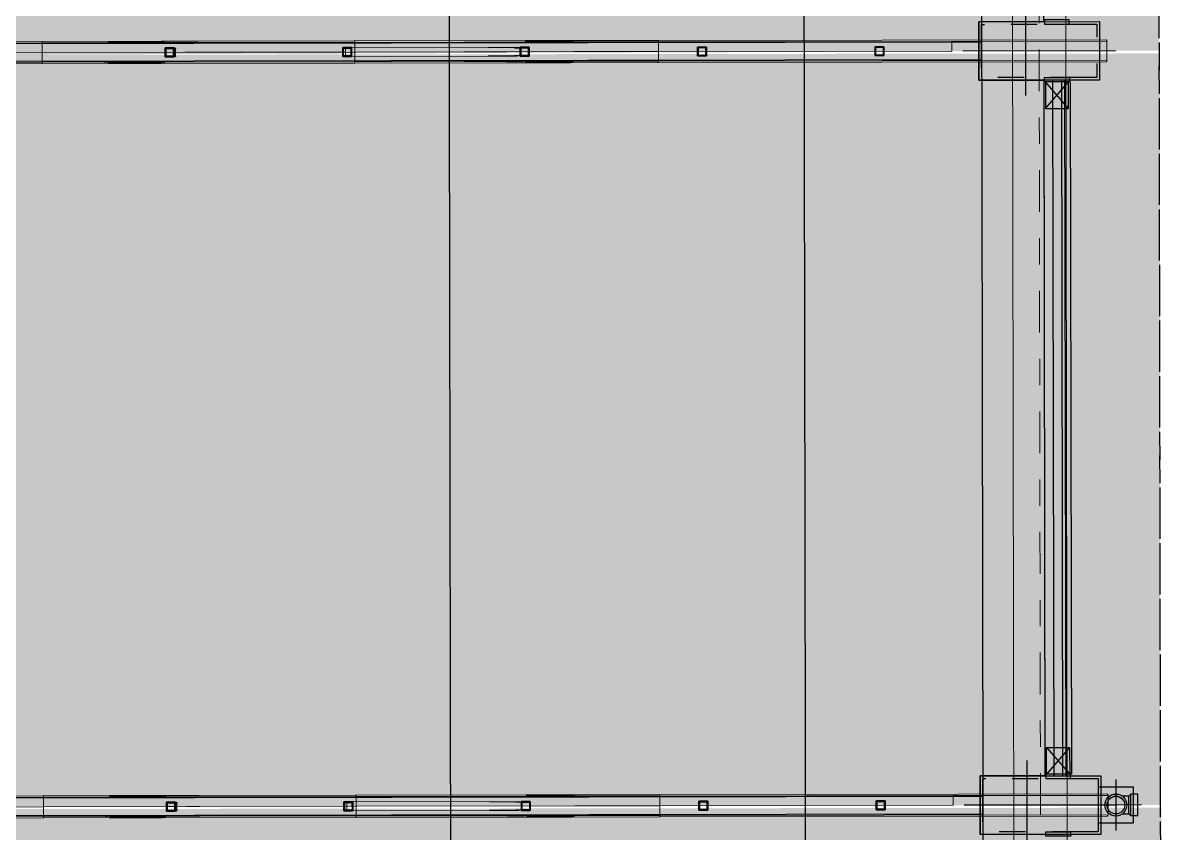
# Model space of a CAD drawing. Header units: inches. Extents: x 1693 to 10990, y 1878 to 5055.
# Drawn here: x 10313.657 to 10318.007, y 4368.102 to 4371.184 of the extents above; entities that cross this region are included whole.
import ezdxf

# ---------------------------------------------------------------- set-up
doc = ezdxf.new("R2010")
doc.units = ezdxf.units.IN
for name, pattern in [('CENTER2', [1.125, 0.75, -0.125, 0.125, -0.125]), ('Punto & Raya', [0.335139, 0.176389, -0.088194, 0, -0.070556]), ('Punto & Rayas', [0.335139, 0.15875, -0.088194, 0, -0.088194]), ('Rayas', [0.211667, 0.105833, -0.105833]), ('Rayas Pequeñas', [0.141111, 0.070556, -0.070556])]:
    doc.linetypes.add(name, pattern=pattern)
for name, color, linetype, lineweight, true_color in [('BLOQUE A-VIGAS_Pluma_Nº__69', 7, 'Continuous', 5, 0x71cebe), ('BLOQUE A-VIGAS_Pluma_Nº__90', 7, 'Continuous', 5, 0x00bfbf), ('BLOQUE E-MOBILIARIO_Pluma_Nº__28', 7, 'Continuous', 35, 0xa80f02), ('CUBIERTA CALAMINON Y TRANSLUCIDO_Pluma_Nº__4', 7, 'Continuous', 13, 0x029e21)]:
    doc.layers.add(name, color=color, linetype=linetype, lineweight=lineweight, true_color=true_color)
doc.layers.add('BLOQUE E-MOBILIARIO', color=7, linetype='Continuous')
doc.layers.add('CUBIERTA CALAMINON Y TRANSLUCIDO_Pluma_Nº__19', color=255, linetype='Continuous', lineweight=0)
doc.layers.add('CUBIERTA CALAMINON Y TRANSLUCIDO_Pluma_Nº__60', color=230, linetype='Continuous', lineweight=25)
pattern_1 = [(45, (0, 0), (-0.079549513, 0.079549513), []), (45, (-0.02652, 0.02652), (-0.079549513, 0.079549513), [])]

# ---------------------------------------------------------------- blocks, each defined once
blk = doc.blocks.new('SHS Conf en Caliente V 23[83]', base_point=(5.0966, -392.2342))
at = {"layer": 'BLOQUE E-MOBILIARIO', "linetype": 'Continuous', "lineweight": 0, "true_color": 0xffffff}
h = blk.add_hatch(dxfattribs=at)
h.set_pattern_fill('ACERO', style=0, pattern_type=2)
h.set_pattern_definition(pattern_1)
h.paths.add_polyline_path([(5.1283, -392.2186), (5.081, -392.2024), (5.0648, -392.2497), (5.1122, -392.2659)])
h.paths.add_polyline_path([(5.1245, -392.2204), (5.1103, -392.2621), (5.0686, -392.2479), (5.0829, -392.2062)], flags=0)
at = {"layer": 'BLOQUE E-MOBILIARIO_Pluma_Nº__28', "color": 14, "linetype": 'Rayas Pequeñas', "lineweight": 35, "true_color": 0xa80f02}
for p, q in [((5.081, -392.2024), (5.0648, -392.2497)), ((5.0686, -392.2479), (5.0829, -392.2062)), ((5.1283, -392.2186), (5.081, -392.2024)), ((5.0829, -392.2062), (5.1245, -392.2204)), ((5.1245, -392.2204), (5.1103, -392.2621)), ((5.1122, -392.2659), (5.1283, -392.2186)), ((5.0648, -392.2497), (5.1122, -392.2659)), ((5.1103, -392.2621), (5.0686, -392.2479))]:
    blk.add_line(p, q, dxfattribs=at)
blk = doc.blocks.new('SHS Conf en Caliente V 23[84]', base_point=(6.0429, -392.5573))
at = {"layer": 'BLOQUE E-MOBILIARIO', "linetype": 'Continuous', "lineweight": 0, "true_color": 0xffffff}
h = blk.add_hatch(dxfattribs=at)
h.set_pattern_fill('ACERO', style=0, pattern_type=2)
h.set_pattern_definition(pattern_1)
h.paths.add_polyline_path([(6.0747, -392.5417), (6.0274, -392.5255), (6.0112, -392.5729), (6.0585, -392.589)])
h.paths.add_polyline_path([(6.0709, -392.5436), (6.0566, -392.5852), (6.015, -392.571), (6.0292, -392.5294)], flags=0)
at = {"layer": 'BLOQUE E-MOBILIARIO_Pluma_Nº__28', "color": 14, "linetype": 'Rayas Pequeñas', "lineweight": 35, "true_color": 0xa80f02}
for p, q in [((6.0274, -392.5255), (6.0112, -392.5729)), ((6.015, -392.571), (6.0292, -392.5294)), ((6.0747, -392.5417), (6.0274, -392.5255)), ((6.0292, -392.5294), (6.0709, -392.5436)), ((6.0709, -392.5436), (6.0566, -392.5852)), ((6.0585, -392.589), (6.0747, -392.5417)), ((6.0112, -392.5729), (6.0585, -392.589)), ((6.0566, -392.5852), (6.015, -392.571))]:
    blk.add_line(p, q, dxfattribs=at)
blk = doc.blocks.new('SHS Conf en Caliente V 23[85]', base_point=(6.9893, -392.8804))
at = {"layer": 'BLOQUE E-MOBILIARIO', "linetype": 'Continuous', "lineweight": 0, "true_color": 0xffffff}
h = blk.add_hatch(dxfattribs=at)
h.set_pattern_fill('ACERO', style=0, pattern_type=2)
h.set_pattern_definition(pattern_1)
h.paths.add_polyline_path([(7.021, -392.8648), (6.9737, -392.8487), (6.9576, -392.896), (7.0049, -392.9121)])
h.paths.add_polyline_path([(7.0172, -392.8667), (7.003, -392.9083), (6.9614, -392.8941), (6.9756, -392.8525)], flags=0)
at = {"layer": 'BLOQUE E-MOBILIARIO_Pluma_Nº__28', "color": 14, "linetype": 'Rayas Pequeñas', "lineweight": 35, "true_color": 0xa80f02}
for p, q in [((6.9737, -392.8487), (6.9576, -392.896)), ((6.9614, -392.8941), (6.9756, -392.8525)), ((7.021, -392.8648), (6.9737, -392.8487)), ((6.9756, -392.8525), (7.0172, -392.8667)), ((7.0172, -392.8667), (7.003, -392.9083)), ((7.0049, -392.9121), (7.021, -392.8648)), ((6.9576, -392.896), (7.0049, -392.9121)), ((7.003, -392.9083), (6.9614, -392.8941))]:
    blk.add_line(p, q, dxfattribs=at)
blk = doc.blocks.new('SHS Conf en Caliente V 23[86]', base_point=(7.9356, -393.2035))
at = {"layer": 'BLOQUE E-MOBILIARIO', "linetype": 'Continuous', "lineweight": 0, "true_color": 0xffffff}
h = blk.add_hatch(dxfattribs=at)
h.set_pattern_fill('ACERO', style=0, pattern_type=2)
h.set_pattern_definition(pattern_1)
h.paths.add_polyline_path([(7.9674, -393.188), (7.9201, -393.1718), (7.9039, -393.2191), (7.9512, -393.2353)])
h.paths.add_polyline_path([(7.9636, -393.1898), (7.9494, -393.2315), (7.9077, -393.2172), (7.9219, -393.1756)], flags=0)
at = {"layer": 'BLOQUE E-MOBILIARIO_Pluma_Nº__28', "color": 14, "linetype": 'Rayas Pequeñas', "lineweight": 35, "true_color": 0xa80f02}
for p, q in [((7.9201, -393.1718), (7.9039, -393.2191)), ((7.9077, -393.2172), (7.9219, -393.1756)), ((7.9674, -393.188), (7.9201, -393.1718)), ((7.9219, -393.1756), (7.9636, -393.1898)), ((7.9636, -393.1898), (7.9494, -393.2315)), ((7.9512, -393.2353), (7.9674, -393.188)), ((7.9039, -393.2191), (7.9512, -393.2353)), ((7.9494, -393.2315), (7.9077, -393.2172))]:
    blk.add_line(p, q, dxfattribs=at)
blk = doc.blocks.new('SHS Conf en Caliente V 23[87]', base_point=(8.882, -393.5267))
at = {"layer": 'BLOQUE E-MOBILIARIO', "linetype": 'Continuous', "lineweight": 0, "true_color": 0xffffff}
h = blk.add_hatch(dxfattribs=at)
h.set_pattern_fill('ACERO', style=0, pattern_type=2)
h.set_pattern_definition(pattern_1)
h.paths.add_polyline_path([(8.9137, -393.5111), (8.8664, -393.4949), (8.8503, -393.5422), (8.8976, -393.5584)])
h.paths.add_polyline_path([(8.9099, -393.513), (8.8957, -393.5546), (8.8541, -393.5404), (8.8683, -393.4987)], flags=0)
at = {"layer": 'BLOQUE E-MOBILIARIO_Pluma_Nº__28', "color": 14, "linetype": 'Rayas Pequeñas', "lineweight": 35, "true_color": 0xa80f02}
for p, q in [((8.8664, -393.4949), (8.8503, -393.5422)), ((8.8541, -393.5404), (8.8683, -393.4987)), ((8.9137, -393.5111), (8.8664, -393.4949)), ((8.8683, -393.4987), (8.9099, -393.513)), ((8.9099, -393.513), (8.8957, -393.5546)), ((8.8976, -393.5584), (8.9137, -393.5111)), ((8.8503, -393.5422), (8.8976, -393.5584)), ((8.8957, -393.5546), (8.8541, -393.5404))]:
    blk.add_line(p, q, dxfattribs=at)
blk = doc.blocks.new('SHS Conf en Caliente V 23[112]', base_point=(3.7233, -396.2562))
at = {"layer": 'BLOQUE E-MOBILIARIO', "linetype": 'Continuous', "lineweight": 0, "true_color": 0xffffff}
h = blk.add_hatch(dxfattribs=at)
h.set_pattern_fill('ACERO', style=0, pattern_type=2)
h.set_pattern_definition(pattern_1)
h.paths.add_polyline_path([(3.755, -396.2406), (3.7077, -396.2244), (3.6915, -396.2717), (3.7389, -396.2879)])
h.paths.add_polyline_path([(3.7512, -396.2425), (3.737, -396.2841), (3.6954, -396.2699), (3.7096, -396.2282)], flags=0)
at = {"layer": 'BLOQUE E-MOBILIARIO_Pluma_Nº__28', "color": 14, "linetype": 'Rayas Pequeñas', "lineweight": 35, "true_color": 0xa80f02}
for p, q in [((3.7077, -396.2244), (3.6915, -396.2717)), ((3.6954, -396.2699), (3.7096, -396.2282)), ((3.755, -396.2406), (3.7077, -396.2244)), ((3.7096, -396.2282), (3.7512, -396.2425)), ((3.6915, -396.2717), (3.7389, -396.2879)), ((3.737, -396.2841), (3.6954, -396.2699)), ((3.7512, -396.2425), (3.737, -396.2841)), ((3.7389, -396.2879), (3.755, -396.2406))]:
    blk.add_line(p, q, dxfattribs=at)
blk = doc.blocks.new('SHS Conf en Caliente V 23[113]', base_point=(4.6696, -396.5793))
at = {"layer": 'BLOQUE E-MOBILIARIO', "linetype": 'Continuous', "lineweight": 0, "true_color": 0xffffff}
h = blk.add_hatch(dxfattribs=at)
h.set_pattern_fill('ACERO', style=0, pattern_type=2)
h.set_pattern_definition(pattern_1)
h.paths.add_polyline_path([(4.7014, -396.5637), (4.6541, -396.5476), (4.6379, -396.5949), (4.6852, -396.611)])
h.paths.add_polyline_path([(4.6976, -396.5656), (4.6834, -396.6072), (4.6417, -396.593), (4.6559, -396.5514)], flags=0)
at = {"layer": 'BLOQUE E-MOBILIARIO_Pluma_Nº__28', "color": 14, "linetype": 'Rayas Pequeñas', "lineweight": 35, "true_color": 0xa80f02}
for p, q in [((4.6541, -396.5476), (4.6379, -396.5949)), ((4.6417, -396.593), (4.6559, -396.5514)), ((4.7014, -396.5637), (4.6541, -396.5476)), ((4.6559, -396.5514), (4.6976, -396.5656)), ((4.6379, -396.5949), (4.6852, -396.611)), ((4.6834, -396.6072), (4.6417, -396.593)), ((4.6976, -396.5656), (4.6834, -396.6072)), ((4.6852, -396.611), (4.7014, -396.5637))]:
    blk.add_line(p, q, dxfattribs=at)
blk = doc.blocks.new('SHS Conf en Caliente V 23[114]', base_point=(5.616, -396.9024))
at = {"layer": 'BLOQUE E-MOBILIARIO', "linetype": 'Continuous', "lineweight": 0, "true_color": 0xffffff}
h = blk.add_hatch(dxfattribs=at)
h.set_pattern_fill('ACERO', style=0, pattern_type=2)
h.set_pattern_definition(pattern_1)
h.paths.add_polyline_path([(5.6477, -396.8868), (5.6004, -396.8707), (5.5843, -396.918), (5.6316, -396.9342)])
h.paths.add_polyline_path([(5.6439, -396.8887), (5.6297, -396.9303), (5.5881, -396.9161), (5.6023, -396.8745)], flags=0)
at = {"layer": 'BLOQUE E-MOBILIARIO_Pluma_Nº__28', "color": 14, "linetype": 'Rayas Pequeñas', "lineweight": 35, "true_color": 0xa80f02}
for p, q in [((5.6004, -396.8707), (5.5843, -396.918)), ((5.6477, -396.8868), (5.6004, -396.8707)), ((5.5843, -396.918), (5.6316, -396.9342)), ((5.5881, -396.9161), (5.6023, -396.8745)), ((5.6297, -396.9303), (5.5881, -396.9161)), ((5.6023, -396.8745), (5.6439, -396.8887)), ((5.6439, -396.8887), (5.6297, -396.9303)), ((5.6316, -396.9342), (5.6477, -396.8868))]:
    blk.add_line(p, q, dxfattribs=at)
blk = doc.blocks.new('SHS Conf en Caliente V 23[115]', base_point=(6.5623, -397.2255))
at = {"layer": 'BLOQUE E-MOBILIARIO', "linetype": 'Continuous', "lineweight": 0, "true_color": 0xffffff}
h = blk.add_hatch(dxfattribs=at)
h.set_pattern_fill('ACERO', style=0, pattern_type=2)
h.set_pattern_definition(pattern_1)
h.paths.add_polyline_path([(6.5941, -397.21), (6.5468, -397.1938), (6.5306, -397.2411), (6.5779, -397.2573)])
h.paths.add_polyline_path([(6.5903, -397.2118), (6.5761, -397.2535), (6.5344, -397.2393), (6.5486, -397.1976)], flags=0)
at = {"layer": 'BLOQUE E-MOBILIARIO_Pluma_Nº__28', "color": 14, "linetype": 'Rayas Pequeñas', "lineweight": 35, "true_color": 0xa80f02}
for p, q in [((6.5468, -397.1938), (6.5306, -397.2411)), ((6.5941, -397.21), (6.5468, -397.1938)), ((6.5306, -397.2411), (6.5779, -397.2573)), ((6.5344, -397.2393), (6.5486, -397.1976)), ((6.5761, -397.2535), (6.5344, -397.2393)), ((6.5486, -397.1976), (6.5903, -397.2118)), ((6.5903, -397.2118), (6.5761, -397.2535)), ((6.5779, -397.2573), (6.5941, -397.21))]:
    blk.add_line(p, q, dxfattribs=at)
blk = doc.blocks.new('SHS Conf en Caliente V 23[116]', base_point=(7.5087, -397.5487))
at = {"layer": 'BLOQUE E-MOBILIARIO', "linetype": 'Continuous', "lineweight": 0, "true_color": 0xffffff}
h = blk.add_hatch(dxfattribs=at)
h.set_pattern_fill('ACERO', style=0, pattern_type=2)
h.set_pattern_definition(pattern_1)
h.paths.add_polyline_path([(7.5404, -397.5331), (7.4931, -397.5169), (7.477, -397.5643), (7.5243, -397.5804)])
h.paths.add_polyline_path([(7.5366, -397.535), (7.5224, -397.5766), (7.4808, -397.5624), (7.495, -397.5207)], flags=0)
at = {"layer": 'BLOQUE E-MOBILIARIO_Pluma_Nº__28', "color": 14, "linetype": 'Rayas Pequeñas', "lineweight": 35, "true_color": 0xa80f02}
for p, q in [((7.4931, -397.5169), (7.477, -397.5643)), ((7.5404, -397.5331), (7.4931, -397.5169)), ((7.477, -397.5643), (7.5243, -397.5804)), ((7.4808, -397.5624), (7.495, -397.5207)), ((7.5224, -397.5766), (7.4808, -397.5624)), ((7.495, -397.5207), (7.5366, -397.535)), ((7.5366, -397.535), (7.5224, -397.5766)), ((7.5243, -397.5804), (7.5404, -397.5331))]:
    blk.add_line(p, q, dxfattribs=at)

msp = doc.modelspace()

# ---------------------------------------------------------------- hatches: boundary and pattern name
at = {"layer": 'CUBIERTA CALAMINON Y TRANSLUCIDO_Pluma_Nº__19', "linetype": 'Continuous', "lineweight": 0}
h = msp.add_hatch(color=255, dxfattribs=at)
h.set_gradient(color1=(199, 200, 202), color2=(0, 0, 0), one_color=1, name='INVCYLINDER')
h.paths.add_polyline_path([(10295.9406, 4374.2475), (10295.9395, 4371.009), (10295.9393, 4371.009), (10297.8474, 4371.0087), (10317.9796, 4371.0778), (10317.9776, 4374.2738)])
h = msp.add_hatch(color=255, dxfattribs=at)
h.set_gradient(color1=(255, 255, 255), color2=(0, 0, 0), one_color=1, name='INVCYLINDER')
h.paths.add_polyline_path([(10295.946, 4371.041), (10295.9443, 4368.1721), (10317.9842, 4368.2089), (10317.983, 4371.0673)])
h = msp.add_hatch(color=255, dxfattribs=at)
h.set_gradient(color1=(199, 200, 202), color2=(0, 0, 0), one_color=1, name='INVCYLINDER')
h.paths.add_polyline_path([(10295.9508, 4368.1721), (10295.949, 4365.3032), (10317.9889, 4365.34), (10317.9878, 4368.1984)])

# ---------------------------------------------------------------- linework, layer by layer
at = {"layer": 'BLOQUE A-VIGAS_Pluma_Nº__69', "color": 123, "linetype": 'Punto & Rayas', "lineweight": 5, "true_color": 0x71cebe}
msp.add_line((10317.5191, 4373.8346), (10317.5718, 4342.2764), dxfattribs=at)
at = {"layer": 'BLOQUE A-VIGAS_Pluma_Nº__90', "color": 132, "linetype": 'Continuous', "lineweight": 5, "true_color": 0x00bfbf}
for p, q in [((10317.4179, 4373.8344), (10317.4705, 4342.2763)), ((10317.6204, 4373.8348), (10317.6731, 4342.2766))]:
    msp.add_line(p, q, dxfattribs=at)
at = {"layer": 'CUBIERTA CALAMINON Y TRANSLUCIDO_Pluma_Nº__4', "color": 104, "linetype": 'Continuous', "lineweight": 5, "true_color": 0x029e21, "flags": 128}
for points in [[(10297.1504, 4371.0798), (10297.7401, 4371.0808), (10298.8557, 4371.0827), (10300.0108, 4371.0846), (10301.2002, 4371.0866), (10302.4184, 4371.0886), (10303.6598, 4371.0907), (10304.9186, 4371.0928), (10306.1892, 4371.0949), (10307.4656, 4371.0971), (10308.742, 4371.0992), (10310.0126, 4371.1013), (10311.2714, 4371.1034), (10312.5128, 4371.1055), (10313.731, 4371.1075), (10314.9204, 4371.1095), (10316.0755, 4371.1114), (10317.1911, 4371.1133), (10317.7807, 4371.1143)], [(10317.7781, 4371.1197), (10316.073, 4371.1168), (10314.9182, 4371.1149), (10313.7292, 4371.1129), (10312.5113, 4371.1109), (10311.2703, 4371.1088), (10310.0118, 4371.1067), (10308.7416, 4371.1046), (10307.4656, 4371.1025), (10306.1895, 4371.1003), (10304.9193, 4371.0982), (10303.6608, 4371.0961), (10302.4198, 4371.094), (10301.202, 4371.092), (10300.013, 4371.09), (10298.8581, 4371.0881), (10297.1531, 4371.0852)], [(10315.753, 4371.1109), (10314.9204, 4371.1095), (10313.731, 4371.1075), (10312.5128, 4371.1055), (10311.2714, 4371.1034), (10310.0126, 4371.1013), (10308.742, 4371.0992), (10307.4656, 4371.0971), (10306.1892, 4371.0949), (10304.9186, 4371.0928), (10303.6598, 4371.0907), (10302.4184, 4371.0886), (10301.2002, 4371.0866), (10300.0108, 4371.0846), (10299.1782, 4371.0832)], [(10315.7403, 4371.1163), (10314.9182, 4371.1149), (10313.7292, 4371.1129), (10312.5113, 4371.1109), (10311.2703, 4371.1088), (10310.0118, 4371.1067), (10308.7416, 4371.1046), (10307.4656, 4371.1025), (10306.1895, 4371.1003), (10304.9193, 4371.0982), (10303.6608, 4371.0961), (10302.4198, 4371.094), (10301.202, 4371.092), (10300.013, 4371.09), (10299.1908, 4371.0886)], [(10313.7292, 4371.1129), (10313.7295, 4371.1128), (10313.7298, 4371.1125), (10313.7302, 4371.112), (10313.7304, 4371.1113), (10313.7307, 4371.1105), (10313.7308, 4371.1096), (10313.7309, 4371.1086), (10313.731, 4371.1075), (10313.731, 4371.0707), (10313.7311, 4371.0339), (10313.7311, 4371.0329), (10313.731, 4371.0319), (10313.7308, 4371.0309), (10313.7306, 4371.0301), (10313.7303, 4371.0294), (10313.73, 4371.0289), (10313.7296, 4371.0286), (10313.7293, 4371.0285)], [(10313.7292, 4371.1129), (10313.7295, 4371.1128), (10313.7298, 4371.1125), (10313.7302, 4371.112), (10313.7304, 4371.1113), (10313.7307, 4371.1105), (10313.7308, 4371.1096), (10313.7309, 4371.1086), (10313.731, 4371.1075), (10313.731, 4371.0707), (10313.7311, 4371.0339), (10313.7311, 4371.0329), (10313.731, 4371.0319), (10313.7308, 4371.0309), (10313.7306, 4371.0301), (10313.7303, 4371.0294), (10313.73, 4371.0289), (10313.7296, 4371.0286), (10313.7293, 4371.0285)], [(10313.9743, 4371.1079), (10313.9669, 4371.1079)], [(10314.1911, 4371.1083), (10313.9743, 4371.1079)], [(10314.1837, 4371.1137), (10313.9817, 4371.1133)], [(10314.1837, 4371.111), (10313.9817, 4371.1106)], [(10315.5678, 4371.116), (10314.9182, 4371.1149), (10314.1837, 4371.1137)], [(10314.1964, 4371.111), (10314.1837, 4371.111)], [(10314.1985, 4371.1083), (10314.1911, 4371.1083)], [(10315.5552, 4371.1106), (10314.9204, 4371.1095), (10314.1985, 4371.1083)], [(10314.9182, 4371.1149), (10314.9186, 4371.1148), (10314.919, 4371.1145), (10314.9194, 4371.114), (10314.9197, 4371.1133), (10314.92, 4371.1125), (10314.9202, 4371.1116), (10314.9203, 4371.1106), (10314.9204, 4371.1095), (10314.9204, 4371.0896)], [(10314.9182, 4371.1149), (10314.9186, 4371.1148), (10314.919, 4371.1145), (10314.9194, 4371.114), (10314.9197, 4371.1133), (10314.92, 4371.1125), (10314.9202, 4371.1116), (10314.9203, 4371.1106), (10314.9204, 4371.1095), (10314.9204, 4371.0727), (10314.9205, 4371.0359), (10314.9204, 4371.0349), (10314.9203, 4371.0339), (10314.9201, 4371.0329), (10314.9199, 4371.0321), (10314.9195, 4371.0314), (10314.9192, 4371.0309), (10314.9188, 4371.0306), (10314.9183, 4371.0305)], [(10314.9182, 4371.1149), (10314.9186, 4371.1148), (10314.919, 4371.1145), (10314.9194, 4371.114), (10314.9197, 4371.1133), (10314.92, 4371.1125), (10314.9202, 4371.1116), (10314.9203, 4371.1106), (10314.9204, 4371.1095), (10314.9204, 4371.0727), (10314.9205, 4371.0359), (10314.9204, 4371.0349), (10314.9203, 4371.0339), (10314.9201, 4371.0329), (10314.9199, 4371.0321), (10314.9195, 4371.0314), (10314.9192, 4371.0309), (10314.9188, 4371.0306), (10314.9183, 4371.0305)], [(10315.5615, 4371.1106), (10315.5552, 4371.1106)], [(10315.7467, 4371.1109), (10315.5615, 4371.1106)], [(10315.7403, 4371.1163), (10315.5678, 4371.116)], [(10315.7403, 4371.1136), (10315.5678, 4371.1133)], [(10317.7781, 4371.1197), (10316.073, 4371.1168), (10315.7403, 4371.1163)], [(10315.7512, 4371.1136), (10315.7403, 4371.1136)], [(10315.753, 4371.1109), (10315.7467, 4371.1109)], [(10315.753, 4371.1109), (10316.0755, 4371.1114), (10317.1911, 4371.1133), (10317.7807, 4371.1143)], [(10316.073, 4371.1168), (10316.0735, 4371.1167), (10316.074, 4371.1164), (10316.0744, 4371.1159), (10316.0748, 4371.1152), (10316.0751, 4371.1144), (10316.0753, 4371.1135), (10316.0754, 4371.1125), (10316.0755, 4371.1114), (10316.0756, 4371.0746), (10316.0756, 4371.0378), (10316.0756, 4371.0368), (10316.0754, 4371.0358), (10316.0752, 4371.0348), (10316.0749, 4371.034), (10316.0745, 4371.0334), (10316.0741, 4371.0329), (10316.0736, 4371.0325), (10316.0732, 4371.0324)], [(10316.073, 4371.1168), (10316.0735, 4371.1167), (10316.074, 4371.1164), (10316.0744, 4371.1159), (10316.0748, 4371.1152), (10316.0751, 4371.1144), (10316.0753, 4371.1135), (10316.0754, 4371.1125), (10316.0755, 4371.1114), (10316.0756, 4371.0746), (10316.0756, 4371.0378), (10316.0756, 4371.0368), (10316.0754, 4371.0358), (10316.0752, 4371.0348), (10316.0749, 4371.034), (10316.0745, 4371.0334), (10316.0741, 4371.0329), (10316.0736, 4371.0325), (10316.0732, 4371.0324)], [(10317.1911, 4371.0765), (10317.1911, 4371.1133)], [(10317.1911, 4371.0765), (10317.1911, 4371.1133)], [(10317.7782, 4371.0353), (10317.7787, 4371.0354), (10317.7792, 4371.0357), (10317.7797, 4371.0362), (10317.7801, 4371.0369), (10317.7804, 4371.0377), (10317.7807, 4371.0386), (10317.7808, 4371.0396), (10317.7809, 4371.0407), (10317.7807, 4371.1143), (10317.7807, 4371.1153), (10317.7805, 4371.1163), (10317.7803, 4371.1173), (10317.78, 4371.1181), (10317.7796, 4371.1188), (10317.7791, 4371.1193), (10317.7786, 4371.1196), (10317.7781, 4371.1197)], [(10317.7782, 4371.0353), (10317.7787, 4371.0354), (10317.7792, 4371.0357), (10317.7797, 4371.0362), (10317.7801, 4371.0369), (10317.7804, 4371.0377), (10317.7807, 4371.0386), (10317.7808, 4371.0396), (10317.7809, 4371.0407), (10317.7807, 4371.1143), (10317.7807, 4371.1153), (10317.7805, 4371.1163), (10317.7803, 4371.1173), (10317.78, 4371.1181), (10317.7796, 4371.1188), (10317.7791, 4371.1193), (10317.7786, 4371.1196), (10317.7781, 4371.1197)], [(10317.1911, 4371.0765), (10316.0756, 4371.0746), (10314.9204, 4371.0727), (10313.731, 4371.0707), (10312.5128, 4371.0687), (10311.2715, 4371.0666), (10310.0126, 4371.0645), (10308.7421, 4371.0624), (10307.4792, 4371.0603)], [(10315.7531, 4371.0741), (10314.9204, 4371.0727), (10313.731, 4371.0707), (10312.5128, 4371.0687), (10311.2715, 4371.0666), (10310.0126, 4371.0645), (10308.7421, 4371.0624), (10307.4792, 4371.0603)], [(10314.2382, 4371.0716), (10314.1986, 4371.0715)], [(10314.2113, 4371.0884), (10314.2143, 4371.0884)], [(10314.2143, 4371.0864), (10314.2113, 4371.0864)], [(10314.2114, 4371.0567), (10314.2144, 4371.0567)], [(10314.2144, 4371.0547), (10314.2114, 4371.0546)], [(10314.2143, 4371.0864), (10314.2143, 4371.0884)], [(10314.2144, 4371.0547), (10314.2144, 4371.0567)], [(10314.216, 4371.0884), (10314.216, 4371.0864)], [(10314.2161, 4371.0547), (10314.2161, 4371.0567)], [(10314.2216, 4371.0884), (10314.2229, 4371.0872)], [(10314.2229, 4371.0559), (10314.2217, 4371.0547)], [(10314.2229, 4371.0872), (10314.223, 4371.0864)], [(10314.2231, 4371.0567), (10314.2229, 4371.0559)], [(10314.236, 4371.0873), (10314.2323, 4371.0884)], [(10314.2324, 4371.0547), (10314.236, 4371.0559)], [(10314.2356, 4371.0884), (10314.2393, 4371.0873)], [(10314.2375, 4371.0858), (10314.2357, 4371.0864)], [(10314.2357, 4371.0567), (10314.2375, 4371.0573)], [(10314.2393, 4371.0559), (10314.2357, 4371.0547)], [(10314.2364, 4371.0864), (10314.236, 4371.0873)], [(10314.236, 4371.0559), (10314.2365, 4371.0567)], [(10314.2382, 4371.0844), (10314.2375, 4371.0858)], [(10314.2375, 4371.0573), (10314.2383, 4371.0587)], [(10314.2383, 4371.0587), (10314.2382, 4371.0716), (10314.2382, 4371.0844)], [(10314.2393, 4371.0873), (10314.2397, 4371.0864)], [(10314.2398, 4371.0567), (10314.2393, 4371.0559)], [(10314.8848, 4371.0726), (10314.2751, 4371.0716)], [(10314.8853, 4371.057), (10314.8848, 4371.0598), (10314.8848, 4371.0855), (10314.8852, 4371.0883)], [(10314.8852, 4371.0883), (10314.8863, 4371.0895)], [(10314.8863, 4371.0558), (10314.8853, 4371.057)], [(10315.5371, 4371.0906), (10314.8863, 4371.0895)], [(10315.5372, 4371.0569), (10314.8863, 4371.0558)], [(10314.9204, 4371.0558), (10314.9205, 4371.0359), (10314.9204, 4371.0349), (10314.9203, 4371.0339), (10314.9201, 4371.0329), (10314.9199, 4371.0321), (10314.9195, 4371.0314), (10314.9192, 4371.0309), (10314.9188, 4371.0306), (10314.9183, 4371.0305)], [(10315.5294, 4371.0894), (10315.4276, 4371.0892)], [(10315.5295, 4371.058), (10315.4276, 4371.0579)], [(10315.5333, 4371.088), (10315.5279, 4371.088)], [(10315.5333, 4371.0595), (10315.5279, 4371.0595)], [(10315.5371, 4371.0886), (10315.5285, 4371.0886)], [(10315.5372, 4371.0589), (10315.5286, 4371.0589)], [(10315.5653, 4371.0895), (10315.5294, 4371.0894)], [(10315.5653, 4371.0581), (10315.5295, 4371.058)], [(10315.5552, 4371.088), (10315.5333, 4371.088)], [(10315.5553, 4371.0595), (10315.5333, 4371.0595)], [(10315.5615, 4371.0907), (10315.5552, 4371.0906)], [(10315.5552, 4371.0886), (10315.5616, 4371.0886)], [(10315.5616, 4371.0589), (10315.5553, 4371.0589)], [(10315.5553, 4371.0569), (10315.5616, 4371.0569)], [(10315.5661, 4371.0907), (10315.5652, 4371.0907)], [(10315.5653, 4371.0886), (10315.5661, 4371.0886)], [(10315.5662, 4371.0589), (10315.5653, 4371.0589)], [(10315.5653, 4371.0569), (10315.5662, 4371.0569)], [(10315.5661, 4371.0907), (10315.5661, 4371.0886)], [(10315.5662, 4371.0589), (10315.5662, 4371.0569)], [(10317.1911, 4371.0765), (10316.0756, 4371.0746), (10315.7531, 4371.0741)], [(10317.7809, 4371.0407), (10316.0756, 4371.0378), (10314.9205, 4371.0359), (10313.7311, 4371.0339), (10312.5129, 4371.0319), (10311.2715, 4371.0298), (10310.0127, 4371.0277), (10308.7421, 4371.0256), (10307.4657, 4371.0235), (10306.1893, 4371.0213), (10304.9187, 4371.0192), (10303.6599, 4371.0171), (10302.4185, 4371.015), (10301.2003, 4371.013), (10300.0109, 4371.011), (10298.8558, 4371.0091), (10297.1506, 4371.0062)], [(10317.7782, 4371.0353), (10316.0732, 4371.0324), (10314.9183, 4371.0305), (10313.7293, 4371.0285), (10312.5115, 4371.0265), (10311.2705, 4371.0244), (10310.012, 4371.0223), (10308.7418, 4371.0202), (10307.4657, 4371.0181), (10306.1897, 4371.0159), (10304.9195, 4371.0138), (10303.661, 4371.0117), (10302.42, 4371.0096), (10301.2021, 4371.0076), (10300.0131, 4371.0056), (10298.8583, 4371.0037), (10297.1532, 4371.0008)], [(10315.7531, 4371.0373), (10314.9205, 4371.0359), (10313.7311, 4371.0339), (10312.5129, 4371.0319), (10311.2715, 4371.0298), (10310.0127, 4371.0277), (10308.7421, 4371.0256), (10307.4657, 4371.0235), (10306.1893, 4371.0213), (10304.9187, 4371.0192), (10303.6599, 4371.0171), (10302.4185, 4371.015), (10301.2003, 4371.013), (10300.0109, 4371.011), (10299.1783, 4371.0096)], [(10315.7405, 4371.0319), (10314.9183, 4371.0305), (10313.7293, 4371.0285), (10312.5115, 4371.0265), (10311.2705, 4371.0244), (10310.012, 4371.0223), (10308.7418, 4371.0202), (10307.4657, 4371.0181), (10306.1897, 4371.0159), (10304.9195, 4371.0138), (10303.661, 4371.0117), (10302.42, 4371.0096), (10301.2021, 4371.0076), (10300.0131, 4371.0056), (10299.191, 4371.0043)], [(10313.9744, 4371.0343), (10313.967, 4371.0343)], [(10314.1912, 4371.0347), (10313.9744, 4371.0343)], [(10314.1838, 4371.032), (10313.9818, 4371.0317)], [(10314.1838, 4371.0293), (10313.9818, 4371.029)], [(10314.1966, 4371.032), (10314.1838, 4371.032)], [(10315.568, 4371.0316), (10314.9183, 4371.0305), (10314.1838, 4371.0293)], [(10314.1986, 4371.0347), (10314.1912, 4371.0347)], [(10315.5553, 4371.037), (10314.9205, 4371.0359), (10314.1986, 4371.0347)], [(10315.5616, 4371.037), (10315.5553, 4371.037)], [(10315.7468, 4371.0373), (10315.5616, 4371.037)], [(10315.7405, 4371.0346), (10315.568, 4371.0343)], [(10315.7405, 4371.0319), (10315.568, 4371.0316)], [(10317.7782, 4371.0353), (10316.0732, 4371.0324), (10315.7405, 4371.0319)], [(10315.7514, 4371.0346), (10315.7405, 4371.0346)], [(10315.7531, 4371.0373), (10315.7468, 4371.0373)], [(10317.7809, 4371.0407), (10316.0756, 4371.0378), (10315.7531, 4371.0373)], [(10297.1552, 4368.2109), (10297.7449, 4368.2119), (10298.8605, 4368.2137), (10300.0156, 4368.2157), (10301.205, 4368.2177), (10302.4232, 4368.2197), (10303.6646, 4368.2218), (10304.9234, 4368.2239), (10306.194, 4368.226), (10307.4704, 4368.2281), (10308.7468, 4368.2303), (10310.0174, 4368.2324), (10311.2762, 4368.2345), (10312.5176, 4368.2366), (10313.7358, 4368.2386), (10314.9251, 4368.2406), (10316.0803, 4368.2425), (10317.1959, 4368.2444), (10317.7855, 4368.2453)], [(10317.7829, 4368.2507), (10316.0778, 4368.2479), (10314.923, 4368.246), (10313.7339, 4368.244), (10312.5161, 4368.242), (10311.2751, 4368.2399), (10310.0166, 4368.2378), (10308.7464, 4368.2357), (10307.4704, 4368.2335), (10306.1943, 4368.2314), (10304.9241, 4368.2293), (10303.6656, 4368.2272), (10302.4246, 4368.2251), (10301.2068, 4368.2231), (10300.0177, 4368.2211), (10298.8629, 4368.2192), (10297.1579, 4368.2163)], [(10315.7578, 4368.242), (10314.9251, 4368.2406), (10313.7358, 4368.2386), (10312.5176, 4368.2366), (10311.2762, 4368.2345), (10310.0174, 4368.2324), (10308.7468, 4368.2303), (10307.4704, 4368.2281), (10306.194, 4368.226), (10304.9234, 4368.2239), (10303.6646, 4368.2218), (10302.4232, 4368.2197), (10301.205, 4368.2177), (10300.0156, 4368.2157), (10299.183, 4368.2143)], [(10315.7451, 4368.2473), (10314.923, 4368.246), (10313.7339, 4368.244), (10312.5161, 4368.242), (10311.2751, 4368.2399), (10310.0166, 4368.2378), (10308.7464, 4368.2357), (10307.4704, 4368.2335), (10306.1943, 4368.2314), (10304.9241, 4368.2293), (10303.6656, 4368.2272), (10302.4246, 4368.2251), (10301.2068, 4368.2231), (10300.0177, 4368.2211), (10299.1956, 4368.2197)], [(10313.7339, 4368.244), (10313.7343, 4368.2439), (10313.7346, 4368.2436), (10313.7349, 4368.2431), (10313.7352, 4368.2424), (10313.7354, 4368.2416), (10313.7356, 4368.2407), (10313.7357, 4368.2396), (10313.7358, 4368.2386), (10313.7358, 4368.2018), (10313.7359, 4368.165), (10313.7358, 4368.164), (10313.7357, 4368.1629), (10313.7356, 4368.162), (10313.7354, 4368.1612), (10313.7351, 4368.1605), (10313.7348, 4368.16), (10313.7344, 4368.1597), (10313.7341, 4368.1596)], [(10313.7339, 4368.244), (10313.7343, 4368.2439), (10313.7346, 4368.2436), (10313.7349, 4368.2431), (10313.7352, 4368.2424), (10313.7354, 4368.2416), (10313.7356, 4368.2407), (10313.7357, 4368.2396), (10313.7358, 4368.2386), (10313.7358, 4368.2018), (10313.7359, 4368.165), (10313.7358, 4368.164), (10313.7357, 4368.1629), (10313.7356, 4368.162), (10313.7354, 4368.1612), (10313.7351, 4368.1605), (10313.7348, 4368.16), (10313.7344, 4368.1597), (10313.7341, 4368.1596)], [(10313.9791, 4368.239), (10313.9717, 4368.239)], [(10314.1959, 4368.2394), (10313.9791, 4368.239)], [(10314.1885, 4368.2447), (10313.9865, 4368.2444)], [(10314.1885, 4368.242), (10313.9865, 4368.2417)], [(10315.5726, 4368.2471), (10314.923, 4368.246), (10314.1885, 4368.2447)], [(10314.2012, 4368.2421), (10314.1885, 4368.242)], [(10314.2033, 4368.2394), (10314.1959, 4368.2394)], [(10315.56, 4368.2416), (10314.9251, 4368.2406), (10314.2033, 4368.2394)], [(10314.923, 4368.246), (10314.9234, 4368.2459), (10314.9238, 4368.2456), (10314.9242, 4368.2451), (10314.9245, 4368.2444), (10314.9248, 4368.2436), (10314.925, 4368.2426), (10314.9251, 4368.2416), (10314.9251, 4368.2406), (10314.9252, 4368.2207)], [(10314.923, 4368.246), (10314.9234, 4368.2459), (10314.9238, 4368.2456), (10314.9242, 4368.2451), (10314.9245, 4368.2444), (10314.9248, 4368.2436), (10314.925, 4368.2426), (10314.9251, 4368.2416), (10314.9251, 4368.2406), (10314.9252, 4368.2038), (10314.9253, 4368.167), (10314.9252, 4368.1659), (10314.9251, 4368.1649), (10314.9249, 4368.164), (10314.9246, 4368.1632), (10314.9243, 4368.1625), (10314.924, 4368.162), (10314.9236, 4368.1617), (10314.9231, 4368.1616)], [(10314.923, 4368.246), (10314.9234, 4368.2459), (10314.9238, 4368.2456), (10314.9242, 4368.2451), (10314.9245, 4368.2444), (10314.9248, 4368.2436), (10314.925, 4368.2426), (10314.9251, 4368.2416), (10314.9251, 4368.2406), (10314.9252, 4368.2038), (10314.9253, 4368.167), (10314.9252, 4368.1659), (10314.9251, 4368.1649), (10314.9249, 4368.164), (10314.9246, 4368.1632), (10314.9243, 4368.1625), (10314.924, 4368.162), (10314.9236, 4368.1617), (10314.9231, 4368.1616)], [(10315.5663, 4368.2416), (10315.56, 4368.2416)], [(10315.7515, 4368.242), (10315.5663, 4368.2416)], [(10315.7451, 4368.2473), (10315.5726, 4368.2471)], [(10315.7451, 4368.2446), (10315.5726, 4368.2444)], [(10317.7829, 4368.2507), (10316.0778, 4368.2479), (10315.7451, 4368.2473)], [(10315.756, 4368.2447), (10315.7451, 4368.2446)], [(10315.7578, 4368.242), (10315.7515, 4368.242)], [(10315.7578, 4368.242), (10316.0803, 4368.2425), (10317.1959, 4368.2444), (10317.7855, 4368.2453)], [(10316.0778, 4368.2479), (10316.0783, 4368.2478), (10316.0788, 4368.2475), (10316.0792, 4368.247), (10316.0796, 4368.2463), (10316.0799, 4368.2455), (10316.0801, 4368.2446), (10316.0802, 4368.2436), (10316.0803, 4368.2425), (10316.0803, 4368.2057), (10316.0804, 4368.1689), (10316.0804, 4368.1679), (10316.0802, 4368.1669), (10316.08, 4368.1659), (10316.0797, 4368.1651), (10316.0793, 4368.1644), (10316.0789, 4368.1639), (10316.0784, 4368.1636), (10316.0779, 4368.1635)], [(10316.0778, 4368.2479), (10316.0783, 4368.2478), (10316.0788, 4368.2475), (10316.0792, 4368.247), (10316.0796, 4368.2463), (10316.0799, 4368.2455), (10316.0801, 4368.2446), (10316.0802, 4368.2436), (10316.0803, 4368.2425), (10316.0803, 4368.2057), (10316.0804, 4368.1689), (10316.0804, 4368.1679), (10316.0802, 4368.1669), (10316.08, 4368.1659), (10316.0797, 4368.1651), (10316.0793, 4368.1644), (10316.0789, 4368.1639), (10316.0784, 4368.1636), (10316.0779, 4368.1635)], [(10317.1959, 4368.2076), (10317.1959, 4368.2444)], [(10317.1959, 4368.2076), (10317.1959, 4368.2444)], [(10317.783, 4368.1664), (10317.7835, 4368.1665), (10317.784, 4368.1668), (10317.7845, 4368.1673), (10317.7849, 4368.168), (10317.7852, 4368.1688), (10317.7854, 4368.1697), (10317.7856, 4368.1707), (10317.7856, 4368.1718), (10317.7855, 4368.2453), (10317.7855, 4368.2464), (10317.7853, 4368.2474), (10317.7851, 4368.2483), (10317.7847, 4368.2492), (10317.7843, 4368.2498), (10317.7839, 4368.2503), (10317.7834, 4368.2506), (10317.7829, 4368.2507)], [(10317.783, 4368.1664), (10317.7835, 4368.1665), (10317.784, 4368.1668), (10317.7845, 4368.1673), (10317.7849, 4368.168), (10317.7852, 4368.1688), (10317.7854, 4368.1697), (10317.7856, 4368.1707), (10317.7856, 4368.1718), (10317.7855, 4368.2453), (10317.7855, 4368.2464), (10317.7853, 4368.2474), (10317.7851, 4368.2483), (10317.7847, 4368.2492), (10317.7843, 4368.2498), (10317.7839, 4368.2503), (10317.7834, 4368.2506), (10317.7829, 4368.2507)], [(10317.1959, 4368.2076), (10316.0803, 4368.2057), (10314.9252, 4368.2038), (10313.7358, 4368.2018), (10312.5176, 4368.1998), (10311.2763, 4368.1977), (10310.0174, 4368.1956), (10308.7469, 4368.1935), (10307.4839, 4368.1914)], [(10315.7579, 4368.2052), (10314.9252, 4368.2038), (10313.7358, 4368.2018), (10312.5176, 4368.1998), (10311.2763, 4368.1977), (10310.0174, 4368.1956), (10308.7469, 4368.1935), (10307.4839, 4368.1914)], [(10314.243, 4368.2026), (10314.2034, 4368.2026)], [(10314.2161, 4368.2195), (10314.2191, 4368.2195)], [(10314.2191, 4368.2175), (10314.2161, 4368.2175)], [(10314.2162, 4368.1877), (10314.2192, 4368.1878)], [(10314.2192, 4368.1857), (10314.2162, 4368.1857)], [(10314.2191, 4368.2175), (10314.2191, 4368.2195)], [(10314.2192, 4368.1857), (10314.2192, 4368.1878)], [(10314.2208, 4368.2195), (10314.2208, 4368.2175)], [(10314.2209, 4368.1857), (10314.2209, 4368.1878)], [(10314.2264, 4368.2195), (10314.2276, 4368.2183)], [(10314.2277, 4368.1869), (10314.2265, 4368.1857)], [(10314.2276, 4368.2183), (10314.2278, 4368.2175)], [(10314.2278, 4368.1878), (10314.2277, 4368.1869)], [(10314.2408, 4368.2183), (10314.2371, 4368.2195)], [(10314.2372, 4368.1858), (10314.2408, 4368.187)], [(10314.2404, 4368.2195), (10314.2441, 4368.2183)], [(10314.2423, 4368.2169), (10314.2404, 4368.2175)], [(10314.2405, 4368.1878), (10314.2423, 4368.1884)], [(10314.2441, 4368.187), (10314.2405, 4368.1858)], [(10314.2412, 4368.2175), (10314.2408, 4368.2183)], [(10314.2408, 4368.187), (10314.2413, 4368.1878)], [(10314.243, 4368.2155), (10314.2423, 4368.2169)], [(10314.2423, 4368.1884), (10314.2431, 4368.1898)], [(10314.2431, 4368.1898), (10314.243, 4368.2026), (10314.243, 4368.2155)], [(10314.2441, 4368.2183), (10314.2445, 4368.2175)], [(10314.2446, 4368.1878), (10314.2441, 4368.187)], [(10314.8896, 4368.2037), (10314.2798, 4368.2027)], [(10314.8901, 4368.188), (10314.8896, 4368.1909), (10314.8896, 4368.2165), (10314.89, 4368.2194)], [(10314.89, 4368.2194), (10314.8911, 4368.2206)], [(10314.8911, 4368.1869), (10314.8901, 4368.188)], [(10315.5419, 4368.2217), (10314.8911, 4368.2206)], [(10315.542, 4368.1879), (10314.8911, 4368.1869)], [(10314.9252, 4368.1869), (10314.9253, 4368.167), (10314.9252, 4368.1659), (10314.9251, 4368.1649), (10314.9249, 4368.164), (10314.9246, 4368.1632), (10314.9243, 4368.1625), (10314.924, 4368.162), (10314.9236, 4368.1617), (10314.9231, 4368.1616)], [(10315.5342, 4368.2205), (10315.4324, 4368.2203)], [(10315.5343, 4368.1891), (10315.4324, 4368.1889)], [(10315.5381, 4368.2191), (10315.5326, 4368.2191)], [(10315.5381, 4368.1905), (10315.5327, 4368.1905)], [(10315.5419, 4368.2197), (10315.5333, 4368.2196)], [(10315.542, 4368.19), (10315.5334, 4368.1899)], [(10315.57, 4368.2205), (10315.5342, 4368.2205)], [(10315.5701, 4368.1892), (10315.5343, 4368.1891)], [(10315.56, 4368.2191), (10315.5381, 4368.2191)], [(10315.5601, 4368.1906), (10315.5381, 4368.1905)], [(10315.5663, 4368.2217), (10315.56, 4368.2217)], [(10315.56, 4368.2197), (10315.5663, 4368.2197)], [(10315.5664, 4368.19), (10315.5601, 4368.19)], [(10315.5601, 4368.188), (10315.5664, 4368.188)], [(10315.5709, 4368.2217), (10315.57, 4368.2217)], [(10315.57, 4368.2197), (10315.5709, 4368.2197)], [(10315.571, 4368.19), (10315.5701, 4368.19)], [(10315.5701, 4368.188), (10315.571, 4368.188)], [(10315.5709, 4368.2217), (10315.5709, 4368.2197)], [(10315.571, 4368.19), (10315.571, 4368.188)], [(10317.1959, 4368.2076), (10316.0803, 4368.2057), (10315.7579, 4368.2052)], [(10317.7856, 4368.1718), (10316.0804, 4368.1689), (10314.9253, 4368.167), (10313.7359, 4368.165), (10312.5177, 4368.163), (10311.2763, 4368.1609), (10310.0175, 4368.1588), (10308.7469, 4368.1567), (10307.4705, 4368.1545), (10306.1941, 4368.1524), (10304.9235, 4368.1503), (10303.6647, 4368.1482), (10302.4233, 4368.1461), (10301.2051, 4368.1441), (10300.0157, 4368.1421), (10298.8606, 4368.1402), (10297.1554, 4368.1373)], [(10317.783, 4368.1664), (10316.0779, 4368.1635), (10314.9231, 4368.1616), (10313.7341, 4368.1596), (10312.5163, 4368.1576), (10311.2752, 4368.1555), (10310.0168, 4368.1534), (10308.7466, 4368.1513), (10307.4705, 4368.1491), (10306.1945, 4368.147), (10304.9243, 4368.1449), (10303.6658, 4368.1428), (10302.4248, 4368.1407), (10301.2069, 4368.1387), (10300.0179, 4368.1367), (10298.8631, 4368.1348), (10297.158, 4368.1319)], [(10315.7579, 4368.1684), (10314.9253, 4368.167), (10313.7359, 4368.165), (10312.5177, 4368.163), (10311.2763, 4368.1609), (10310.0175, 4368.1588), (10308.7469, 4368.1567), (10307.4705, 4368.1545), (10306.1941, 4368.1524), (10304.9235, 4368.1503), (10303.6647, 4368.1482), (10302.4233, 4368.1461), (10301.2051, 4368.1441), (10300.0157, 4368.1421), (10299.1831, 4368.1407)], [(10315.7453, 4368.163), (10314.9231, 4368.1616), (10313.7341, 4368.1596), (10312.5163, 4368.1576), (10311.2752, 4368.1555), (10310.0168, 4368.1534), (10308.7466, 4368.1513), (10307.4705, 4368.1491), (10306.1945, 4368.147), (10304.9243, 4368.1449), (10303.6658, 4368.1428), (10302.4248, 4368.1407), (10301.2069, 4368.1387), (10300.0179, 4368.1367), (10299.1957, 4368.1353)], [(10313.9792, 4368.1654), (10313.9718, 4368.1654)], [(10314.196, 4368.1658), (10313.9792, 4368.1654)], [(10314.1886, 4368.1631), (10313.9866, 4368.1627)], [(10314.1886, 4368.1604), (10313.9866, 4368.16)], [(10314.2014, 4368.1631), (10314.1886, 4368.1631)], [(10315.5728, 4368.1627), (10314.9231, 4368.1616), (10314.1886, 4368.1604)], [(10314.2034, 4368.1658), (10314.196, 4368.1658)], [(10315.5601, 4368.1681), (10314.9253, 4368.167), (10314.2034, 4368.1658)], [(10315.5664, 4368.1681), (10315.5601, 4368.1681)], [(10315.7516, 4368.1684), (10315.5664, 4368.1681)], [(10315.7453, 4368.1657), (10315.5728, 4368.1654)], [(10315.7453, 4368.163), (10315.5728, 4368.1627)], [(10317.783, 4368.1664), (10316.0779, 4368.1635), (10315.7453, 4368.163)], [(10315.7562, 4368.1657), (10315.7453, 4368.1657)], [(10315.7579, 4368.1684), (10315.7516, 4368.1684)], [(10317.7856, 4368.1718), (10316.0804, 4368.1689), (10315.7579, 4368.1684)]]:
    msp.add_lwpolyline(points, dxfattribs=at)
at = {"layer": 'CUBIERTA CALAMINON Y TRANSLUCIDO_Pluma_Nº__60', "color": 230, "linetype": 'Continuous', "lineweight": 25}
for p, q in [((10317.4734, 4370.907), (10317.4728, 4371.247)), ((10317.3043, 4371.1104), (10296.7157, 4371.0761)), ((10317.8138, 4371.0775), (10317.2337, 4371.0766)), ((10317.3044, 4371.0429), (10296.7158, 4371.0086)), ((10317.5745, 4370.9658), (10317.5789, 4368.3196)), ((10317.6083, 4370.9658), (10317.6127, 4368.3197)), ((10317.642, 4370.9591), (10317.5408, 4370.959)), ((10317.5408, 4370.959), (10317.5452, 4368.3263)), ((10317.6355, 4370.8579), (10317.5475, 4370.959)), ((10317.5477, 4370.8577), (10317.6353, 4370.9591)), ((10317.642, 4370.9591), (10317.6464, 4368.3265)), ((10317.5518, 4368.4276), (10317.6397, 4368.3265)), ((10317.6395, 4368.4277), (10317.5519, 4368.3263)), ((10317.4782, 4368.0381), (10317.4776, 4368.378)), ((10317.6464, 4368.3265), (10317.5452, 4368.3263)), ((10317.3091, 4368.2415), (10296.7205, 4368.2071)), ((10317.8645, 4368.1749), (10317.8644, 4368.2424)), ((10317.8987, 4368.2505), (10317.8724, 4368.2505)), ((10317.8988, 4368.167), (10317.8987, 4368.2505)), ((10317.8186, 4368.2086), (10317.2385, 4368.2076)), ((10317.8154, 4368.2086), (10317.8154, 4368.2086)), ((10317.8987, 4368.2088), (10317.8987, 4368.2088)), ((10317.8987, 4368.201), (10317.8987, 4368.201)), ((10317.3092, 4368.174), (10296.7206, 4368.1396)), ((10317.8988, 4368.167), (10317.8725, 4368.1669))]:
    msp.add_line(p, q, dxfattribs=at)
at = {"layer": 'CUBIERTA CALAMINON Y TRANSLUCIDO_Pluma_Nº__60', "color": 230, "linetype": 'Rayas', "lineweight": 25, "flags": 128}
for points in [[(10318.0278, 4342.051), (10296.0892, 4342.0144), (10296.0354, 4374.2476), (10317.974, 4374.2843)], [(10317.9742, 4374.2843), (10318.028, 4342.051), (10318.1293, 4342.0512), (10318.0755, 4374.2844)]]:
    msp.add_lwpolyline(points, close=True, dxfattribs=at)
at = {"layer": 'CUBIERTA CALAMINON Y TRANSLUCIDO_Pluma_Nº__60', "color": 230, "linetype": 'Continuous', "lineweight": 25, "flags": 128}
for points in [[(10298.5336, 4373.9143), (10317.2894, 4373.9456), (10317.2896, 4373.8342), (10317.536, 4373.8346), (10317.5404, 4371.1885), (10317.294, 4371.1881), (10317.2944, 4370.9653), (10317.5408, 4370.9657), (10317.5452, 4368.3195), (10317.2988, 4368.3191), (10317.2992, 4368.0964)], [(10317.6262, 4368.3197), (10317.6218, 4370.9658)], [(10317.8401, 4368.1749), (10317.8645, 4368.1749), (10317.8725, 4368.1669), (10317.8724, 4368.2505), (10317.8644, 4368.2424), (10317.84, 4368.2424)]]:
    msp.add_lwpolyline(points, dxfattribs=at)
for points in [[(10317.3, 4373.6925), (10317.3518, 4342.6406), (10299.8007, 4342.6113), (10299.7489, 4373.6632)], [(10316.626, 4373.0163), (10316.6756, 4343.3145), (10300.4746, 4343.2874), (10300.4251, 4372.9893)], [(10315.2782, 4371.664), (10315.3233, 4344.6623), (10301.8225, 4344.6398), (10301.7774, 4371.6414)], [(10317.7534, 4370.9661), (10317.2944, 4370.9653), (10317.294, 4371.1881), (10317.753, 4371.1888)], [(10317.5438, 4371.1952), (10317.5438, 4371.1783), (10317.6383, 4371.1785), (10317.6383, 4371.1954)], [(10317.5442, 4370.959), (10317.5441, 4370.9758), (10317.6386, 4370.976), (10317.6387, 4370.9591)], [(10317.6353, 4370.9591), (10317.5475, 4370.959), (10317.5477, 4370.8577), (10317.6355, 4370.8579)], [(10317.6397, 4368.3265), (10317.5519, 4368.3263), (10317.5518, 4368.4276), (10317.6395, 4368.4277)], [(10317.7582, 4368.0971), (10317.2992, 4368.0964), (10317.2988, 4368.3191), (10317.7578, 4368.3199)], [(10317.5486, 4368.3263), (10317.5486, 4368.3094), (10317.6431, 4368.3096), (10317.6431, 4368.3265)], [(10317.883, 4368.1412), (10317.8828, 4368.2762), (10317.7478, 4368.276), (10317.748, 4368.141)], [(10317.549, 4368.09), (10317.5489, 4368.1069), (10317.6434, 4368.1071), (10317.6435, 4368.0902)]]:
    msp.add_lwpolyline(points, close=True, dxfattribs=at)
at = {"layer": 'CUBIERTA CALAMINON Y TRANSLUCIDO_Pluma_Nº__60', "color": 230, "linetype": 'Punto & Raya', "lineweight": 25, "flags": 128}
for points in [[(10317.7433, 4370.9762), (10317.3045, 4370.9754), (10317.3042, 4371.1779), (10317.7429, 4371.1787)], [(10317.7481, 4368.1072), (10317.3093, 4368.1065), (10317.3089, 4368.309), (10317.7477, 4368.3098)]]:
    msp.add_lwpolyline(points, close=True, dxfattribs=at)
at = {"layer": 'CUBIERTA CALAMINON Y TRANSLUCIDO_Pluma_Nº__60', "color": 230, "linetype": 'CENTER2', "lineweight": 25, "flags": 128}
for points in [[(10317.8152, 4368.3058), (10317.8156, 4368.1114)], [(10317.9126, 4368.2088), (10317.7182, 4368.2084)]]:
    msp.add_lwpolyline(points, dxfattribs=at)
at = {"layer": 'CUBIERTA CALAMINON Y TRANSLUCIDO_Pluma_Nº__60', "color": 230, "linetype": 'Continuous', "lineweight": 25}
for radius in [0.0418, 0.0338, 0.0337]:
    msp.add_circle((10317.8154, 4368.2086), radius, dxfattribs=at)

# ---------------------------------------------------------------- block references
at = {"layer": 'BLOQUE E-MOBILIARIO', "color": 5, "linetype": 'Rayas Pequeñas', "lineweight": 13, "xscale": 0.6750421965442606, "yscale": 0.6750421965442606, "zscale": 0.6750421965442606, "rotation": 18.94787699857764}
for name, p in [('SHS Conf en Caliente V 23[83]', (10314.2161, 4371.0715)), ('SHS Conf en Caliente V 23[84]', (10314.8911, 4371.0727)), ('SHS Conf en Caliente V 23[85]', (10315.5661, 4371.0738)), ('SHS Conf en Caliente V 23[86]', (10316.2412, 4371.0749)), ('SHS Conf en Caliente V 23[87]', (10316.9162, 4371.076)), ('SHS Conf en Caliente V 23[112]', (10314.2209, 4368.2026)), ('SHS Conf en Caliente V 23[113]', (10314.8959, 4368.2037)), ('SHS Conf en Caliente V 23[114]', (10315.5709, 4368.2049)), ('SHS Conf en Caliente V 23[115]', (10316.246, 4368.206)), ('SHS Conf en Caliente V 23[116]', (10316.921, 4368.2071))]:
    msp.add_blockref(name, p, dxfattribs=at)

doc.saveas('drawing.dxf')
